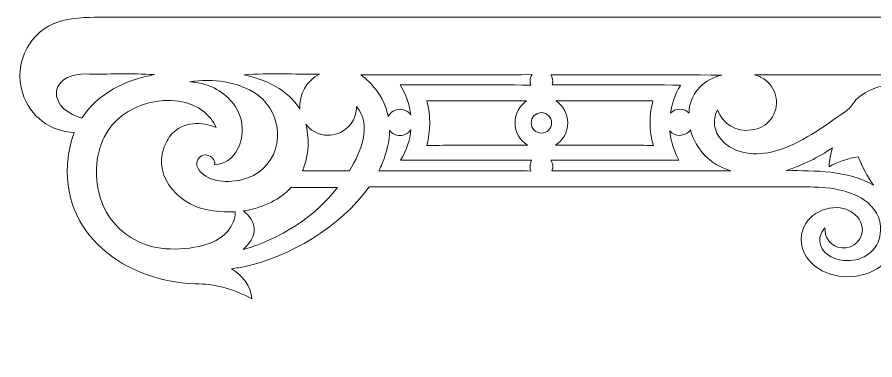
# Model space of a CAD drawing. Header units: millimetres. Extents: x -469 to 479, y -124 to 29.
# Drawn here: x -468.9 to -86.4, y -124.3 to 28.6 of the extents above; entities that cross this region are included whole.
import ezdxf

# ---------------------------------------------------------------- set-up
doc = ezdxf.new("R2010")
doc.units = ezdxf.units.MM
doc.header["$MEASUREMENT"] = 0
doc.layers.add('#Layer 1', color=7, linetype='Continuous')

msp = doc.modelspace()

# ---------------------------------------------------------------- linework, layer by layer
at = {"layer": '#Layer 1', "color": 250, "lineweight": 18}
for points, knots in [([(42.1861, -108.2687), (42.7763, -106.2472), (43.0544, -104.1202), (43.1193, -102.0319), (43.1193, -102.0319), (53.3142, -107.5642), (67.314, -102.9741), (73.0033, -93.0329), (73.0033, -93.0329), (73.6815, -92.0688), (74.2639, -90.9446), (74.8722, -89.8304), (74.8722, -89.8304), (77.5534, -84.9193), (81.3118, -82.5226), (87.0173, -84.8292), (87.0173, -84.8292), (88.5654, -85.455), (90.0028, -86.4215), (91.2671, -87.561), (91.2671, -87.561), (92.599, -85.9427), (93.0873, -84.0267), (92.6924, -81.9683), (92.6924, -81.9683), (92.9432, -82.1785), (93.1988, -82.3823), (93.4591, -82.5796), (93.4591, -82.5796), (101.5346, -88.704), (114.6218, -88.7317), (122.6726, -82.4516), (122.6726, -82.4516), (122.9009, -82.2735), (123.1248, -82.09), (123.344, -81.9012), (123.344, -81.9012), (128.1234, -77.7838), (129.804, -71.5826), (128.078, -66.2738), (128.078, -66.2738), (125.4649, -58.2366), (114.4616, -53.793), (106.9026, -57.8921), (106.9026, -57.8921), (103.5745, -59.6969), (101.352, -63.0366), (101.496, -66.4979), (101.496, -66.4979), (101.7261, -72.0261), (107.4067, -75.7), (112.5373, -73.965), (112.5373, -73.965), (116.0582, -72.7743), (118.4606, -69.3113), (118.1553, -65.4369), (118.1553, -65.4369), (118.1554, -65.4191), (118.1554, -65.4014), (118.1554, -65.3836), (118.1554, -65.3836), (119.6258, -66.9503), (120.6044, -69.0462), (120.4978, -71.113), (120.4978, -71.113), (120.219, -76.5136), (115.0758, -79.3131), (109.9611, -79.91), (109.9611, -79.91), (102.3105, -80.8028), (95.1091, -76.4787), (93.6652, -69.0984), (93.6652, -69.0984), (92.4282, -62.7764), (94.8642, -57.8059), (98.9639, -54.2818), (98.9639, -54.2818), (106.2627, -48.0077), (117.4248, -47.1847), (126.5206, -47.0845), (126.5206, -47.0845), (127.8298, -47.0701), (129.1373, -47.0694), (130.44, -47.0715), (130.44, -47.0715), (179.5847, -47.1085), (228.7294, -47.0461), (277.8795, -47.075), (277.8795, -47.075), (292.4342, -47.0835), (306.9893, -47.1001), (321.545, -47.1297), (321.545, -47.1297), (334.2435, -65.0263), (357.8467, -78.6288), (376.7692, -82.5708), (376.7692, -82.5708), (378.7881, -82.9914), (380.8199, -83.3427), (382.8594, -83.6232), (382.8594, -83.6232), (378.1122, -86.643), (374.1261, -91.1485), (373.8725, -97.0432), (373.8725, -97.0432), (381.0717, -93.0208), (389.1043, -90.5325), (397.3907, -90.4238), (397.3907, -90.4238), (398.0268, -90.4157), (398.6638, -90.3996), (399.3014, -90.3754), (399.3014, -90.3754), (429.9974, -89.2104), (459.9192, -68.3309), (455.777, -33.9553), (455.777, -33.9553), (455.322, -30.1787), (454.4031, -26.4575), (453.0034, -22.901), (453.0034, -22.901), (463.8004, -22.4304), (472.6618, -15.7131), (476.0316, -5.4446), (476.0316, -5.4446), (478.5044, 2.0906), (477.2592, 9.9526), (473.3013, 16.154), (473.3013, 16.154), (465.3588, 28.5984), (452.1548, 28.6048), (439.0479, 28.6048), (439.0479, 28.6048), (294.2877, 28.6048), (149.5306, 28.6048), (4.7793, 28.6048), (4.7793, 28.6048), (-139.9718, 28.6048), (-284.729, 28.6048), (-429.4892, 28.6048), (-429.4892, 28.6048), (-442.5961, 28.6048), (-455.8001, 28.5984), (-463.7426, 16.154), (-463.7426, 16.154), (-467.7005, 9.9526), (-468.9458, 2.0906), (-466.4729, -5.4446), (-466.4729, -5.4446), (-463.1031, -15.7131), (-454.2417, -22.4304), (-443.4447, -22.901), (-443.4447, -22.901), (-444.8444, -26.4575), (-445.7633, -30.1787), (-446.2184, -33.9553), (-446.2184, -33.9553), (-450.3605, -68.3309), (-420.4387, -89.2104), (-389.7427, -90.3754), (-389.7427, -90.3754), (-389.1051, -90.3996), (-388.4681, -90.4157), (-387.832, -90.4238), (-387.832, -90.4238), (-379.5456, -90.5325), (-371.513, -93.0208), (-364.3137, -97.0432), (-364.3137, -97.0432), (-364.5674, -91.1485), (-368.5536, -86.643), (-373.3007, -83.6232), (-373.3007, -83.6232), (-371.2612, -83.3427), (-369.2294, -82.9914), (-367.2105, -82.5708), (-367.2105, -82.5708), (-348.288, -78.6288), (-324.6848, -65.0263), (-311.9863, -47.1297), (-311.9863, -47.1297), (-297.4306, -47.1001), (-282.8755, -47.0835), (-268.3208, -47.075), (-268.3208, -47.075), (-219.1707, -47.0461), (-170.026, -47.1085), (-120.8813, -47.0715), (-120.8813, -47.0715), (-119.5786, -47.0694), (-118.2711, -47.0701), (-116.9619, -47.0845), (-116.9619, -47.0845), (-107.8661, -47.1847), (-96.704, -48.0077), (-89.4052, -54.2818), (-89.4052, -54.2818), (-85.3055, -57.8059), (-82.8695, -62.7764), (-84.1064, -69.0984), (-84.1064, -69.0984), (-85.5504, -76.4787), (-92.7518, -80.8028), (-100.4023, -79.91), (-100.4023, -79.91), (-105.5171, -79.3131), (-110.6603, -76.5136), (-110.9391, -71.113), (-110.9391, -71.113), (-111.0458, -69.0462), (-110.0671, -66.9503), (-108.5967, -65.3836), (-108.5967, -65.3836), (-108.5968, -65.4014), (-108.5967, -65.4191), (-108.5966, -65.4369), (-108.5966, -65.4369), (-108.9019, -69.3113), (-106.4995, -72.7743), (-102.9785, -73.965), (-102.9785, -73.965), (-97.848, -75.7), (-92.1674, -72.0261), (-91.9373, -66.4979), (-91.9373, -66.4979), (-91.7933, -63.0366), (-94.0158, -59.6969), (-97.3439, -57.8921), (-97.3439, -57.8921), (-104.9029, -53.793), (-115.9062, -58.2366), (-118.5193, -66.2738), (-118.5193, -66.2738), (-120.2453, -71.5826), (-118.5647, -77.7838), (-113.7854, -81.9012), (-113.7854, -81.9012), (-113.5661, -82.09), (-113.3422, -82.2735), (-113.1138, -82.4516), (-113.1138, -82.4516), (-105.0631, -88.7317), (-91.9759, -88.704), (-83.9004, -82.5796), (-83.9004, -82.5796), (-83.6401, -82.3823), (-83.3845, -82.1785), (-83.1338, -81.9683), (-83.1338, -81.9683), (-83.5287, -84.0267), (-83.0403, -85.9427), (-81.7084, -87.561), (-81.7084, -87.561), (-80.4441, -86.4215), (-79.0067, -85.455), (-77.4586, -84.8292), (-77.4586, -84.8292), (-71.7531, -82.5226), (-67.9947, -84.9193), (-65.3135, -89.8304), (-65.3135, -89.8304), (-64.7052, -90.9446), (-64.1227, -92.0688), (-63.4446, -93.0329), (-63.4446, -93.0329), (-57.7553, -102.9741), (-43.7555, -107.5642), (-33.5607, -102.0319), (-33.5607, -102.0319), (-33.4972, -104.0734), (-33.2299, -106.1519), (-32.6667, -108.1326), (-32.6667, -108.1326), (-30.0721, -117.2562), (-20.0193, -122.7381), (-11.0071, -122.5268), (-11.0071, -122.5268), (-5.3289, -122.3938), (0.2954, -120.2039), (4.753, -115.9957), (4.753, -115.9957), (7.5893, -118.6948), (10.9171, -120.5597), (14.4326, -121.5904), (14.4326, -121.5904), (23.5729, -124.2699), (35.5953, -120.775), (40.4798, -112.2941), (40.4798, -112.2941), (41.1691, -111.0973), (41.7505, -109.7609), (42.1861, -108.2687)], [0, 0, 0, 0, 0.01369863, 0.01369863, 0.01369863, 0.01369863, 0.02739726, 0.02739726, 0.02739726, 0.02739726, 0.04109589, 0.04109589, 0.04109589, 0.04109589, 0.05479452, 0.05479452, 0.05479452, 0.05479452, 0.06849315, 0.06849315, 0.06849315, 0.06849315, 0.08219178, 0.08219178, 0.08219178, 0.08219178, 0.09589041, 0.09589041, 0.09589041, 0.09589041, 0.10958904, 0.10958904, 0.10958904, 0.10958904, 0.12328767, 0.12328767, 0.12328767, 0.12328767, 0.1369863, 0.1369863, 0.1369863, 0.1369863, 0.15068493, 0.15068493, 0.15068493, 0.15068493, 0.16438356, 0.16438356, 0.16438356, 0.16438356, 0.17808219, 0.17808219, 0.17808219, 0.17808219, 0.19178082, 0.19178082, 0.19178082, 0.19178082, 0.20547945, 0.20547945, 0.20547945, 0.20547945, 0.21917808, 0.21917808, 0.21917808, 0.21917808, 0.23287671, 0.23287671, 0.23287671, 0.23287671, 0.24657534, 0.24657534, 0.24657534, 0.24657534, 0.26027397, 0.26027397, 0.26027397, 0.26027397, 0.2739726, 0.2739726, 0.2739726, 0.2739726, 0.28767123, 0.28767123, 0.28767123, 0.28767123, 0.30136986, 0.30136986, 0.30136986, 0.30136986, 0.31506849, 0.31506849, 0.31506849, 0.31506849, 0.32876712, 0.32876712, 0.32876712, 0.32876712, 0.34246575, 0.34246575, 0.34246575, 0.34246575, 0.35616438, 0.35616438, 0.35616438, 0.35616438, 0.36986301, 0.36986301, 0.36986301, 0.36986301, 0.38356164, 0.38356164, 0.38356164, 0.38356164, 0.39726027, 0.39726027, 0.39726027, 0.39726027, 0.4109589, 0.4109589, 0.4109589, 0.4109589, 0.42465753, 0.42465753, 0.42465753, 0.42465753, 0.43835616, 0.43835616, 0.43835616, 0.43835616, 0.45205479, 0.45205479, 0.45205479, 0.45205479, 0.46575342, 0.46575342, 0.46575342, 0.46575342, 0.47945205, 0.47945205, 0.47945205, 0.47945205, 0.49315068, 0.49315068, 0.49315068, 0.49315068, 0.50684932, 0.50684932, 0.50684932, 0.50684932, 0.52054795, 0.52054795, 0.52054795, 0.52054795, 0.53424658, 0.53424658, 0.53424658, 0.53424658, 0.54794521, 0.54794521, 0.54794521, 0.54794521, 0.56164384, 0.56164384, 0.56164384, 0.56164384, 0.57534247, 0.57534247, 0.57534247, 0.57534247, 0.5890411, 0.5890411, 0.5890411, 0.5890411, 0.60273973, 0.60273973, 0.60273973, 0.60273973, 0.61643836, 0.61643836, 0.61643836, 0.61643836, 0.63013699, 0.63013699, 0.63013699, 0.63013699, 0.64383562, 0.64383562, 0.64383562, 0.64383562, 0.65753425, 0.65753425, 0.65753425, 0.65753425, 0.67123288, 0.67123288, 0.67123288, 0.67123288, 0.68493151, 0.68493151, 0.68493151, 0.68493151, 0.69863014, 0.69863014, 0.69863014, 0.69863014, 0.71232877, 0.71232877, 0.71232877, 0.71232877, 0.7260274, 0.7260274, 0.7260274, 0.7260274, 0.73972603, 0.73972603, 0.73972603, 0.73972603, 0.75342466, 0.75342466, 0.75342466, 0.75342466, 0.76712329, 0.76712329, 0.76712329, 0.76712329, 0.78082192, 0.78082192, 0.78082192, 0.78082192, 0.79452055, 0.79452055, 0.79452055, 0.79452055, 0.80821918, 0.80821918, 0.80821918, 0.80821918, 0.82191781, 0.82191781, 0.82191781, 0.82191781, 0.83561644, 0.83561644, 0.83561644, 0.83561644, 0.84931507, 0.84931507, 0.84931507, 0.84931507, 0.8630137, 0.8630137, 0.8630137, 0.8630137, 0.87671233, 0.87671233, 0.87671233, 0.87671233, 0.89041096, 0.89041096, 0.89041096, 0.89041096, 0.90410959, 0.90410959, 0.90410959, 0.90410959, 0.91780822, 0.91780822, 0.91780822, 0.91780822, 0.93150685, 0.93150685, 0.93150685, 0.93150685, 0.94520548, 0.94520548, 0.94520548, 0.94520548, 0.95890411, 0.95890411, 0.95890411, 0.95890411, 0.97260274, 0.97260274, 0.97260274, 0.97260274, 0.98630137, 0.98630137, 0.98630137, 0.98630137, 1, 1, 1, 1]), ([(-451.3687, -4.3231), (-451.3687, -4.3231), (-451.3687, -4.3231), (-451.3687, -4.3231), (-451.3687, -4.3231), (-450.3661, 1.4508), (-443.638, 3.3714), (-438.5647, 3.2506), (-438.5647, 3.2506), (-428.2974, 3.0694), (-417.9938, 3.6371), (-407.7506, 2.9486), (-407.7506, 2.9486), (-420.3855, 0.6535), (-432.9237, -5.3136), (-440.0746, -16.3902), (-440.0746, -16.3902), (-445.5223, -14.9166), (-452.1417, -10.8217), (-451.3687, -4.3231)], [0, 0, 0, 0, 0.2, 0.2, 0.2, 0.2, 0.4, 0.4, 0.4, 0.4, 0.6, 0.6, 0.6, 0.6, 0.8, 0.8, 0.8, 0.8, 1, 1, 1, 1]), ([(-361.91, -5.9296), (-361.91, -5.9296), (-361.91, -5.9296), (-361.91, -5.9296), (-361.91, -5.9296), (-360.3524, -7.0153), (-358.983, -8.3146), (-357.8124, -9.7691), (-357.8124, -9.7691), (-347.8114, -22.1949), (-353.2698, -40.4438), (-368.8885, -43.9736), (-368.8885, -43.9736), (-376.2812, -45.6443), (-384.8654, -44.604), (-388.2593, -38.9098), (-388.2593, -38.9098), (-388.7298, -38.1204), (-388.9019, -37.306), (-388.7923, -36.3899), (-388.7923, -36.3899), (-388.5295, -34.195), (-386.5372, -32.6287), (-384.3424, -32.8914), (-384.3424, -32.8914), (-382.1475, -33.1541), (-380.5812, -35.1464), (-380.8439, -37.3413), (-380.8439, -37.3413), (-379.2872, -37.1333), (-377.7455, -36.7772), (-376.3637, -36.108), (-376.3637, -36.108), (-368.5366, -32.3171), (-366.5581, -20.7361), (-370.5611, -13.2243), (-370.5611, -13.2243), (-373.3785, -7.443), (-379.1515, -2.9979), (-386.063, -1.1396), (-386.063, -1.1396), (-387.9325, -0.6369), (-389.895, -0.3294), (-391.9389, -0.2236), (-391.9389, -0.2236), (-381.5478, 1.2415), (-370.6492, 0.1092), (-361.91, -5.9296)], [0, 0, 0, 0, 0.08333333, 0.08333333, 0.08333333, 0.08333333, 0.16666667, 0.16666667, 0.16666667, 0.16666667, 0.25, 0.25, 0.25, 0.25, 0.33333333, 0.33333333, 0.33333333, 0.33333333, 0.41666667, 0.41666667, 0.41666667, 0.41666667, 0.5, 0.5, 0.5, 0.5, 0.58333333, 0.58333333, 0.58333333, 0.58333333, 0.66666667, 0.66666667, 0.66666667, 0.66666667, 0.75, 0.75, 0.75, 0.75, 0.83333333, 0.83333333, 0.83333333, 0.83333333, 0.91666667, 0.91666667, 0.91666667, 0.91666667, 1, 1, 1, 1]), ([(-367.6476, 2.9124), (-367.6476, 2.9124), (-367.6476, 2.9124), (-367.6476, 2.9124), (-367.6476, 2.9124), (-356.5031, 3.6834), (-345.2865, 3.0605), (-334.1176, 3.2371), (-334.1176, 3.2371), (-339.941, 0.0685), (-343.2077, -5.7208), (-342.9094, -12.3437), (-342.9094, -12.3437), (-348.2605, -3.6225), (-358.0446, 0.726), (-367.6476, 2.9124)], [0, 0, 0, 0, 0.25, 0.25, 0.25, 0.25, 0.5, 0.5, 0.5, 0.5, 0.75, 0.75, 0.75, 0.75, 1, 1, 1, 1]), ([(-293.3726, -15.0042), (-293.3726, -15.0042), (-293.3726, -15.0042), (-293.3726, -15.0042), (-293.3726, -15.0042), (-294.429, -13.492), (-296.1825, -12.5027), (-298.1671, -12.5027), (-298.1671, -12.5027), (-300.4417, -12.5027), (-302.4128, -13.8023), (-303.3785, -15.6994), (-303.3785, -15.6994), (-304.4241, -10.4348), (-306.9689, -5.4084), (-311.3349, -0.8745), (-311.3349, -0.8745), (-312.4593, 0.2931), (-313.6927, 1.3854), (-315.033, 2.3878), (-315.033, 2.3878), (-315.2551, 2.5539), (-315.4444, 2.6917), (-315.6707, 2.8519), (-315.6707, 2.8519), (-290.1757, 3.0204), (-264.6806, 2.7814), (-239.1855, 2.9585), (-239.1855, 2.9585), (-239.7994, 2.1204), (-240.1619, 1.0866), (-240.1619, -0.0319), (-240.1619, -0.0319), (-240.1619, -0.6204), (-240.0615, -1.1854), (-239.877, -1.7108), (-239.877, -1.7108), (-259.2887, -1.5115), (-278.7121, -1.7242), (-298.1237, -1.6063), (-298.1237, -1.6063), (-295.4972, -5.8565), (-293.9131, -10.3989), (-293.3726, -15.0042)], [0, 0, 0, 0, 0.09090909, 0.09090909, 0.09090909, 0.09090909, 0.18181818, 0.18181818, 0.18181818, 0.18181818, 0.27272727, 0.27272727, 0.27272727, 0.27272727, 0.36363636, 0.36363636, 0.36363636, 0.36363636, 0.45454545, 0.45454545, 0.45454545, 0.45454545, 0.54545455, 0.54545455, 0.54545455, 0.54545455, 0.63636364, 0.63636364, 0.63636364, 0.63636364, 0.72727273, 0.72727273, 0.72727273, 0.72727273, 0.81818182, 0.81818182, 0.81818182, 0.81818182, 0.90909091, 0.90909091, 0.90909091, 0.90909091, 1, 1, 1, 1]), ([(-177.5408, -14.1702), (-177.5408, -14.1702), (-177.5408, -14.1702), (-177.5408, -14.1702), (-177.5408, -14.1702), (-176.9056, -10.0584), (-175.4785, -6.0007), (-173.2609, -2.118), (-173.2609, -2.118), (-173.1876, -1.9831), (-173.1137, -1.8484), (-173.0394, -1.714), (-173.0394, -1.714), (-192.1127, -1.4888), (-211.186, -1.7638), (-230.2708, -1.58), (-230.2708, -1.58), (-230.1143, -1.092), (-230.0299, -0.5718), (-230.0299, -0.0319), (-230.0299, -0.0319), (-230.0299, 1.0544), (-230.3718, 2.0609), (-230.9539, 2.8857), (-230.9539, 2.8857), (-205.4884, 2.7854), (-180.0113, 3.1503), (-154.5461, 2.6949), (-154.5461, 2.6949), (-162.0467, 1.2454), (-168.3202, -4.8714), (-169.2346, -12.5045), (-169.2346, -12.5045), (-169.2346, -12.5045), (-169.1566, -14.2007), (-169.1566, -14.2007), (-169.1566, -14.2007), (-170.2216, -13.1023), (-171.7129, -12.4197), (-173.3636, -12.4197), (-173.3636, -12.4197), (-174.999, -12.4197), (-176.478, -13.0897), (-177.5408, -14.1702)], [0, 0, 0, 0, 0.09090909, 0.09090909, 0.09090909, 0.09090909, 0.18181818, 0.18181818, 0.18181818, 0.18181818, 0.27272727, 0.27272727, 0.27272727, 0.27272727, 0.36363636, 0.36363636, 0.36363636, 0.36363636, 0.45454545, 0.45454545, 0.45454545, 0.45454545, 0.54545455, 0.54545455, 0.54545455, 0.54545455, 0.63636364, 0.63636364, 0.63636364, 0.63636364, 0.72727273, 0.72727273, 0.72727273, 0.72727273, 0.81818182, 0.81818182, 0.81818182, 0.81818182, 0.90909091, 0.90909091, 0.90909091, 0.90909091, 1, 1, 1, 1]), ([(-102.0308, 2.8953), (-102.0308, 2.8953), (-102.0308, 2.8953), (-102.0308, 2.8953), (-102.0308, 2.8953), (-102.0308, 2.8953), (-74.5171, 2.8627), (-74.5171, 2.8627), (-74.5171, 2.8627), (-74.5171, 2.8627), (-65.1123, 2.8516), (-65.1123, 2.8516), (-65.1123, 2.8516), (-65.1123, 2.8516), (-75.2568, 0.0635), (-75.2568, 0.0635), (-75.2568, 0.0635), (-75.8633, -0.1032), (-76.4715, -0.265), (-77.0804, -0.4248), (-77.0804, -0.4248), (-83.4941, -2.108), (-91.3574, -3.7391), (-95.608, -9.3526), (-95.608, -9.3526), (-96.7568, -10.8698), (-97.8703, -12.4273), (-99.5011, -13.455), (-99.5011, -13.455), (-109.3698, -20.3764), (-119.2869, -27.8897), (-131.052, -31.2235), (-131.052, -31.2235), (-139.0726, -33.3978), (-149.0379, -32.7576), (-154.7756, -26.0536), (-154.7756, -26.0536), (-158.1698, -22.5507), (-158.9792, -16.9821), (-156.4908, -12.7302), (-156.4908, -12.7302), (-154.3054, -19.0916), (-147.8684, -22.7855), (-141.4465, -21.7273), (-141.4465, -21.7273), (-137.8379, -21.4165), (-134.7291, -19.5737), (-132.7055, -16.8944), (-132.7055, -16.8944), (-128.5809, -11.3126), (-129.7622, -3.4439), (-135.344, 0.6807), (-135.344, 0.6807), (-136.8139, 1.7669), (-138.254, 2.4265), (-140.0365, 2.8302), (-140.0365, 2.8302), (-127.3703, 2.97), (-114.7003, 2.9103), (-102.0308, 2.8953)], [0, 0, 0, 0, 0.06666667, 0.06666667, 0.06666667, 0.06666667, 0.13333333, 0.13333333, 0.13333333, 0.13333333, 0.2, 0.2, 0.2, 0.2, 0.26666667, 0.26666667, 0.26666667, 0.26666667, 0.33333333, 0.33333333, 0.33333333, 0.33333333, 0.4, 0.4, 0.4, 0.4, 0.46666667, 0.46666667, 0.46666667, 0.46666667, 0.53333333, 0.53333333, 0.53333333, 0.53333333, 0.6, 0.6, 0.6, 0.6, 0.66666667, 0.66666667, 0.66666667, 0.66666667, 0.73333333, 0.73333333, 0.73333333, 0.73333333, 0.8, 0.8, 0.8, 0.8, 0.86666667, 0.86666667, 0.86666667, 0.86666667, 0.93333333, 0.93333333, 0.93333333, 0.93333333, 1, 1, 1, 1]), ([(-383.1548, -16.0038), (-383.1548, -16.0038), (-383.1548, -16.0038), (-383.1548, -16.0038), (-383.1548, -16.0038), (-381.9531, -17.349), (-380.9404, -18.8833), (-380.1737, -20.6059), (-380.1737, -20.6059), (-386.5757, -17.9002), (-394.9708, -17.9364), (-399.887, -23.4807), (-399.887, -23.4807), (-400.765, -24.441), (-401.4974, -25.4799), (-402.0936, -26.5762), (-402.0936, -26.5762), (-409.8912, -40.9175), (-397.7527, -54.4303), (-384.7263, -57.2544), (-384.7263, -57.2544), (-380.4527, -58.1809), (-375.9699, -58.391), (-371.6942, -58.2447), (-371.6942, -58.2447), (-371.6439, -59.8909), (-371.9423, -61.4457), (-372.5162, -62.8733), (-372.5162, -62.8733), (-374.8993, -68.8021), (-380.8652, -72.1275), (-387.7959, -73.6329), (-387.7959, -73.6329), (-393.5419, -74.8809), (-399.3463, -75.1922), (-404.7952, -74.4517), (-404.7952, -74.4517), (-424.5217, -71.771), (-435.9842, -54.4961), (-433.2449, -35.0988), (-433.2449, -35.0988), (-432.5782, -30.3781), (-430.9668, -25.8334), (-428.3173, -21.8849), (-428.3173, -21.8849), (-420.181, -8.6177), (-394.5265, -2.7149), (-383.1548, -16.0038)], [0, 0, 0, 0, 0.08333333, 0.08333333, 0.08333333, 0.08333333, 0.16666667, 0.16666667, 0.16666667, 0.16666667, 0.25, 0.25, 0.25, 0.25, 0.33333333, 0.33333333, 0.33333333, 0.33333333, 0.41666667, 0.41666667, 0.41666667, 0.41666667, 0.5, 0.5, 0.5, 0.5, 0.58333333, 0.58333333, 0.58333333, 0.58333333, 0.66666667, 0.66666667, 0.66666667, 0.66666667, 0.75, 0.75, 0.75, 0.75, 0.83333333, 0.83333333, 0.83333333, 0.83333333, 0.91666667, 0.91666667, 0.91666667, 0.91666667, 1, 1, 1, 1]), ([(-320.7322, -39.9179), (-320.7322, -39.9179), (-320.7322, -39.9179), (-320.7322, -39.9179), (-320.7322, -39.9179), (-320.7322, -39.9179), (-341.7364, -39.9179), (-341.7364, -39.9179), (-341.7364, -39.9179), (-339.2511, -34.4214), (-338.4985, -27.9715), (-339.751, -20.9364), (-339.751, -20.9364), (-339.8743, -20.3527), (-340.013, -19.7713), (-340.1674, -19.1926), (-340.1674, -19.1926), (-335.9098, -24.6878), (-328.0034, -25.6911), (-322.5082, -21.4335), (-322.5082, -21.4335), (-319.4439, -19.0593), (-317.7766, -15.8064), (-317.6383, -11.9324), (-317.6383, -11.9324), (-317.5957, -11.6848), (-317.556, -11.4392), (-317.5189, -11.1962), (-317.5189, -11.1962), (-310.5841, -19.9038), (-315.6188, -31.6098), (-320.7322, -39.9179)], [0, 0, 0, 0, 0.125, 0.125, 0.125, 0.125, 0.25, 0.25, 0.25, 0.25, 0.375, 0.375, 0.375, 0.375, 0.5, 0.5, 0.5, 0.5, 0.625, 0.625, 0.625, 0.625, 0.75, 0.75, 0.75, 0.75, 0.875, 0.875, 0.875, 0.875, 1, 1, 1, 1]), ([(-241.671, -8.7867), (-241.671, -8.7867), (-241.671, -8.7867), (-241.671, -8.7867), (-241.671, -8.7867), (-244.8024, -10.9008), (-246.8614, -14.4824), (-246.8614, -18.545), (-246.8614, -18.545), (-246.8614, -22.7487), (-244.6568, -26.4375), (-241.3407, -28.5183), (-241.3407, -28.5183), (-241.3407, -28.5183), (-271.5604, -28.5568), (-271.5604, -28.5568), (-271.5604, -28.5568), (-276.4361, -28.563), (-281.3114, -28.5792), (-286.1854, -28.6144), (-286.1854, -28.6144), (-284.6151, -22.0554), (-284.4098, -15.2548), (-286.1854, -8.72), (-286.1854, -8.72), (-273.0552, -8.7419), (-259.9251, -8.834), (-246.7949, -8.7136), (-246.7949, -8.7136), (-246.7949, -8.7136), (-255.7678, -8.7959), (-255.7678, -8.7959), (-255.7678, -8.7959), (-255.7678, -8.7959), (-241.671, -8.7867), (-241.671, -8.7867)], [0, 0, 0, 0, 0.11111111, 0.11111111, 0.11111111, 0.11111111, 0.22222222, 0.22222222, 0.22222222, 0.22222222, 0.33333333, 0.33333333, 0.33333333, 0.33333333, 0.44444444, 0.44444444, 0.44444444, 0.44444444, 0.55555556, 0.55555556, 0.55555556, 0.55555556, 0.66666667, 0.66666667, 0.66666667, 0.66666667, 0.77777778, 0.77777778, 0.77777778, 0.77777778, 0.88888889, 0.88888889, 0.88888889, 0.88888889, 1, 1, 1, 1]), ([(-228.8257, -28.5024), (-228.8257, -28.5024), (-228.8257, -28.5024), (-228.8257, -28.5024), (-228.8257, -28.5024), (-225.5237, -26.4187), (-223.3303, -22.738), (-223.3303, -18.545), (-223.3303, -18.545), (-223.3303, -14.4769), (-225.3949, -10.891), (-228.5335, -8.7781), (-228.5335, -8.7781), (-228.5335, -8.7781), (-202.4823, -8.761), (-202.4823, -8.761), (-202.4823, -8.761), (-196.7775, -8.7573), (-191.0739, -8.7447), (-185.3722, -8.72), (-185.3722, -8.72), (-185.3965, -8.8039), (-185.4203, -8.8878), (-185.4438, -8.9719), (-185.4438, -8.9719), (-187.1388, -15.7397), (-187.0484, -21.8754), (-185.1548, -28.5902), (-185.1548, -28.5902), (-188.9542, -28.5717), (-192.7529, -28.5603), (-196.5511, -28.554), (-196.5511, -28.554), (-196.5511, -28.554), (-228.0685, -28.5014), (-228.0685, -28.5014), (-228.0685, -28.5014), (-228.0685, -28.5014), (-228.8257, -28.5024), (-228.8257, -28.5024)], [0, 0, 0, 0, 0.1, 0.1, 0.1, 0.1, 0.2, 0.2, 0.2, 0.2, 0.3, 0.3, 0.3, 0.3, 0.4, 0.4, 0.4, 0.4, 0.5, 0.5, 0.5, 0.5, 0.6, 0.6, 0.6, 0.6, 0.7, 0.7, 0.7, 0.7, 0.8, 0.8, 0.8, 0.8, 0.9, 0.9, 0.9, 0.9, 1, 1, 1, 1]), ([(-230.5303, -18.545), (-230.5303, -18.545), (-230.5303, -18.545), (-230.5303, -18.545), (-230.5303, -18.545), (-230.5303, -21.0665), (-232.5744, -23.1105), (-235.0959, -23.1105), (-235.0959, -23.1105), (-237.6174, -23.1105), (-239.6614, -21.0665), (-239.6614, -18.545), (-239.6614, -18.545), (-239.6614, -16.0235), (-237.6174, -13.9794), (-235.0959, -13.9794), (-235.0959, -13.9794), (-232.5744, -13.9794), (-230.5303, -16.0235), (-230.5303, -18.545)], [0, 0, 0, 0, 0.2, 0.2, 0.2, 0.2, 0.4, 0.4, 0.4, 0.4, 0.6, 0.6, 0.6, 0.6, 0.8, 0.8, 0.8, 0.8, 1, 1, 1, 1]), ([(-302.8193, -21.8842), (-302.8193, -21.8842), (-302.8193, -21.8842), (-302.8193, -21.8842), (-302.8193, -21.8842), (-301.7518, -23.2861), (-300.0651, -24.1909), (-298.1671, -24.1909), (-298.1671, -24.1909), (-296.1431, -24.1909), (-294.3594, -23.162), (-293.3105, -21.5987), (-293.3105, -21.5987), (-293.7698, -26.2692), (-295.2995, -30.8924), (-297.9015, -35.2302), (-297.9015, -35.2302), (-297.9015, -35.2302), (-242.7482, -35.2302), (-242.7482, -35.2302), (-242.7482, -35.2302), (-242.7482, -35.2302), (-239.4398, -35.2302), (-239.4398, -35.2302), (-239.4398, -35.2302), (-239.4398, -35.2302), (-239.8344, -36.2709), (-239.8344, -36.2709), (-239.8344, -36.2709), (-240.046, -36.829), (-240.1619, -37.4342), (-240.1619, -38.0665), (-240.1619, -38.0665), (-240.1619, -38.7665), (-240.0199, -39.4334), (-239.7632, -40.0398), (-239.7632, -40.0398), (-249.0562, -39.9385), (-258.351, -39.9152), (-267.6471, -39.9171), (-267.6471, -39.9171), (-280.967, -39.9199), (-294.2893, -39.9745), (-307.6117, -39.9257), (-307.6117, -39.9257), (-307.0705, -38.8578), (-306.5704, -37.7785), (-306.1144, -36.6887), (-306.1144, -36.6887), (-304.0537, -31.7645), (-302.8765, -26.7673), (-302.8193, -21.8842)], [0, 0, 0, 0, 0.07692308, 0.07692308, 0.07692308, 0.07692308, 0.15384615, 0.15384615, 0.15384615, 0.15384615, 0.23076923, 0.23076923, 0.23076923, 0.23076923, 0.30769231, 0.30769231, 0.30769231, 0.30769231, 0.38461538, 0.38461538, 0.38461538, 0.38461538, 0.46153846, 0.46153846, 0.46153846, 0.46153846, 0.53846154, 0.53846154, 0.53846154, 0.53846154, 0.61538462, 0.61538462, 0.61538462, 0.61538462, 0.69230769, 0.69230769, 0.69230769, 0.69230769, 0.76923077, 0.76923077, 0.76923077, 0.76923077, 0.84615385, 0.84615385, 0.84615385, 0.84615385, 0.92307692, 0.92307692, 0.92307692, 0.92307692, 1, 1, 1, 1]), ([(-230.8398, -35.2302), (-230.8398, -35.2302), (-230.8398, -35.2302), (-230.8398, -35.2302), (-230.8398, -35.2302), (-230.8398, -35.2302), (-228.6109, -35.2302), (-228.6109, -35.2302), (-228.6109, -35.2302), (-228.6109, -35.2302), (-173.7942, -35.2302), (-173.7942, -35.2302), (-173.7942, -35.2302), (-176.0439, -30.9896), (-177.3735, -26.5707), (-177.7848, -22.1243), (-177.7848, -22.1243), (-176.7106, -23.3583), (-175.1282, -24.1384), (-173.3636, -24.1384), (-173.3636, -24.1384), (-171.3946, -24.1384), (-169.6524, -23.1671), (-168.59, -21.6775), (-168.59, -21.6775), (-166.1477, -30.6084), (-159.8678, -37.0781), (-151.0134, -39.785), (-151.0134, -39.785), (-150.6878, -39.9464), (-150.6654, -39.9575), (-150.6654, -39.9575), (-150.6654, -39.9575), (-150.6654, -39.9575), (-154.0536, -39.9576), (-154.0536, -39.9576), (-154.0536, -39.9576), (-179.5039, -39.9583), (-204.9645, -39.8432), (-230.414, -40.005), (-230.414, -40.005), (-230.1665, -39.4079), (-230.0299, -38.7531), (-230.0299, -38.0665), (-230.0299, -38.0665), (-230.0299, -37.2752), (-230.2113, -36.5262), (-230.5349, -35.859), (-230.5349, -35.859), (-230.5349, -35.859), (-230.8398, -35.2302), (-230.8398, -35.2302)], [0, 0, 0, 0, 0.07692308, 0.07692308, 0.07692308, 0.07692308, 0.15384615, 0.15384615, 0.15384615, 0.15384615, 0.23076923, 0.23076923, 0.23076923, 0.23076923, 0.30769231, 0.30769231, 0.30769231, 0.30769231, 0.38461538, 0.38461538, 0.38461538, 0.38461538, 0.46153846, 0.46153846, 0.46153846, 0.46153846, 0.53846154, 0.53846154, 0.53846154, 0.53846154, 0.61538462, 0.61538462, 0.61538462, 0.61538462, 0.69230769, 0.69230769, 0.69230769, 0.69230769, 0.76923077, 0.76923077, 0.76923077, 0.76923077, 0.84615385, 0.84615385, 0.84615385, 0.84615385, 0.92307692, 0.92307692, 0.92307692, 0.92307692, 1, 1, 1, 1]), ([(-125.8821, -39.8843), (-125.8821, -39.8843), (-125.8821, -39.8843), (-125.8821, -39.8843), (-125.8821, -39.8843), (-118.6225, -37.3235), (-111.5803, -34.0863), (-105.2629, -29.6412), (-105.2629, -29.6412), (-106.036, -32.4073), (-106.5916, -35.2218), (-106.7728, -38.0966), (-106.7728, -38.0966), (-102.7021, -35.9103), (-98.3173, -34.4366), (-93.7635, -33.6635), (-93.7635, -33.6635), (-91.9516, -38.1328), (-89.7531, -42.4451), (-86.9508, -46.3709), (-86.9508, -46.3709), (-98.7763, -39.7152), (-112.7278, -39.836), (-125.8821, -39.8843)], [0, 0, 0, 0, 0.16666667, 0.16666667, 0.16666667, 0.16666667, 0.33333333, 0.33333333, 0.33333333, 0.33333333, 0.5, 0.5, 0.5, 0.5, 0.66666667, 0.66666667, 0.66666667, 0.66666667, 0.83333333, 0.83333333, 0.83333333, 0.83333333, 1, 1, 1, 1]), ([(-346.6515, -47.3171), (-346.6515, -47.3171), (-346.6515, -47.3171), (-346.6515, -47.3171), (-346.6515, -47.3171), (-346.6515, -47.3171), (-334.7569, -47.3171), (-334.7569, -47.3171), (-334.7569, -47.3171), (-331.8331, -47.3342), (-328.9085, -47.3577), (-325.9864, -47.3251), (-325.9864, -47.3251), (-336.4953, -60.9142), (-351.7031, -70.2636), (-368.0825, -75.0832), (-368.0825, -75.0832), (-365.6666, -72.5465), (-362.828, -69.6233), (-363.2629, -65.7943), (-363.2629, -65.7943), (-363.2266, -62.4362), (-365.57, -59.8513), (-368.01, -57.8582), (-368.01, -57.8582), (-367.8127, -57.8274), (-367.6159, -57.7953), (-367.4195, -57.7617), (-367.4195, -57.7617), (-358.5803, -56.2515), (-351.5098, -52.57), (-346.6515, -47.3171)], [0, 0, 0, 0, 0.125, 0.125, 0.125, 0.125, 0.25, 0.25, 0.25, 0.25, 0.375, 0.375, 0.375, 0.375, 0.5, 0.5, 0.5, 0.5, 0.625, 0.625, 0.625, 0.625, 0.75, 0.75, 0.75, 0.75, 0.875, 0.875, 0.875, 0.875, 1, 1, 1, 1])]:
    msp.add_open_spline(points, degree=3, knots=knots, dxfattribs=at)

doc.saveas('drawing.dxf')
